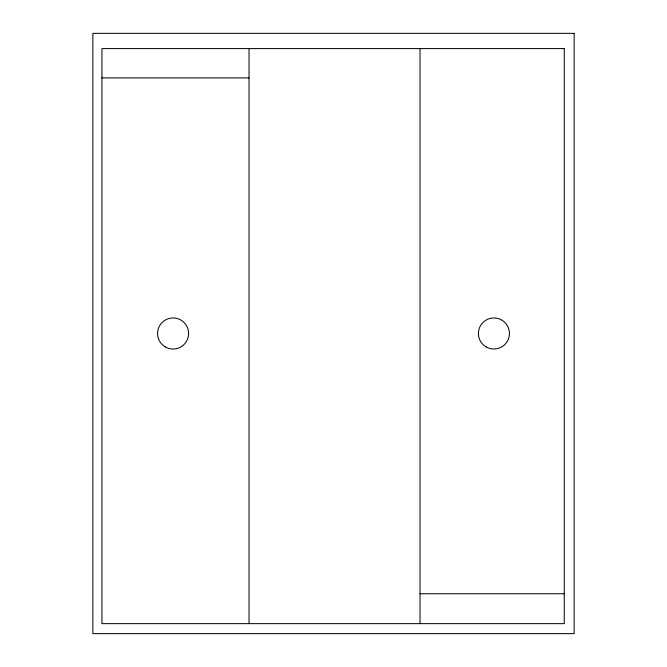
<?xml version="1.0" encoding="UTF-8"?>
<svg xmlns="http://www.w3.org/2000/svg" width="667" height="667" viewBox="0 0 667 667"><rect width="100%" height="100%" fill="white"/><g stroke="black" fill="none" stroke-linecap="round" stroke-linejoin="round"><path stroke-width="1" d="M101.934 77.897L249.041 77.897M420.035 593.747L564.265 593.747M420.035 48.599L420.035 623.645M249.041 48.599L249.041 623.645M574.137 33.35L92.863 33.35L92.863 633.65L574.137 633.65L574.137 33.35M564.265 48.599L101.934 48.599L101.934 623.645L564.265 623.645L564.265 48.599M165.316 346.948A15.524 15.524 0 0 0 188.603 333.5A15.524 15.524 0 0 0 165.316 320.052A15.524 15.524 0 0 0 165.316 346.948M486.16 346.948A15.524 15.524 0 0 0 509.446 333.5A15.524 15.524 0 0 0 486.16 320.052A15.524 15.524 0 0 0 486.16 346.948"/></g></svg>
